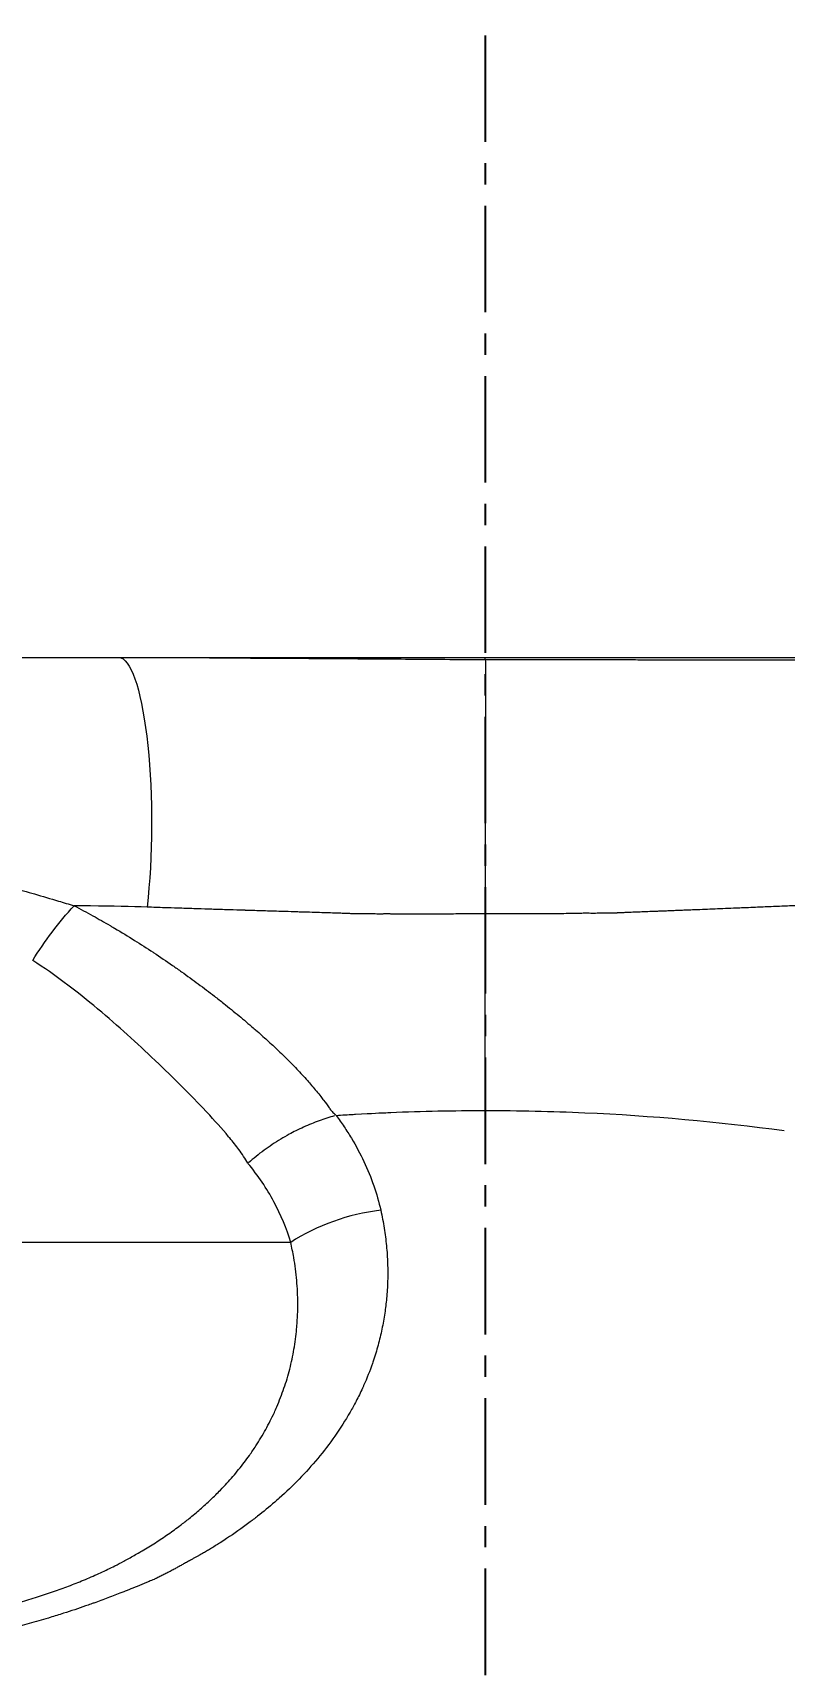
# Model space of a CAD drawing. Header units: millimetres. Extents: x -2122 to 22797, y 3569 to 89276.
# Drawn here: x -634.4 to -590.3, y 88247.2 to 88343.2 of the extents above; entities that cross this region are included whole.
import ezdxf

# ---------------------------------------------------------------- set-up
doc = ezdxf.new("R2010")
doc.units = ezdxf.units.MM
doc.header["$LTSCALE"] = 20
doc.linetypes.add('CENTER', pattern=[2, 1.25, -0.25, 0.25, -0.25])
doc.layers.add('IA-DIBUJO', color=3, linetype='Continuous', lineweight=30)
doc.layers.add('IA-DIM', color=7, linetype='Continuous')
doc.layers.add('IA-EJES', color=4, linetype='CENTER')
doc.styles.add('ING-AMB', font='romans.shx', dxfattribs={"width": 0.75, "oblique": 15})
doc.dimstyles.new('ING-AMB 20', dxfattribs={"dimscale": 20, "dimtxt": 3, "dimasz": 2.5, "dimexe": 1, "dimexo": 1, "dimgap": 1, "dimtad": 1, "dimdec": 0, "dimzin": 0, "dimdsep": 46, "dimtxsty": 'ING-AMB', "dimcen": 0.1, "dimclrd": 7, "dimclre": 7, "dimclrt": 2, "dimadec": 0, "dimazin": 0, "dimtfac": 1, "dimtdec": 0, "dimtmove": 0, "dimatfit": 0, "dimfxl": 1.25, "dimtolj": 1, "dimtzin": 0, "dimarcsym": 1})

# ---------------------------------------------------------------- blocks, each defined once
blk = doc.blocks.new('*D17')
at = {"layer": 'Defpoints', "color": 0, "transparency": 16777216}
for p in [(-947.856, 88936.893), (-607.856, 88704.583), (-947.856, 88101.683)]:
    blk.add_point(p, dxfattribs=at)
at = {"layer": 'IA-DIM', "color": 7, "lineweight": -2, "transparency": 16777216}
for p, q in [((-947.856, 88121.683), (-947.856, 88956.893)), ((-607.856, 88724.583), (-607.856, 88956.893)), ((-657.856, 88936.893), (-897.856, 88936.893))]:
    blk.add_line(p, q, dxfattribs=at)
at = {"layer": 'IA-DIM', "color": 7, "transparency": 16777216}
for points in [[(-897.856, 88945.226), (-897.856, 88928.56), (-947.856, 88936.893)], [(-657.856, 88945.226), (-657.856, 88928.56), (-607.856, 88936.893)]]:
    blk.add_solid(points, dxfattribs=at)
at = {"layer": 'IA-DIM', "color": 2, "transparency": 16777216, "insert": (-777.856, 88986.893), "char_height": 60, "attachment_point": 5, "style": 'ING-AMB'}
blk.add_mtext('\\A1;340', dxfattribs=at)
blk = doc.blocks.new('*D20')
at = {"layer": 'Defpoints', "color": 0, "transparency": 16777216}
for p in [(464.144, 88936.893), (-607.856, 88703.059), (464.144, 88014.583)]:
    blk.add_point(p, dxfattribs=at)
at = {"layer": 'IA-DIM', "color": 7, "lineweight": -2, "transparency": 16777216}
for p, q in [((-607.856, 88723.059), (-607.856, 88956.893)), ((464.144, 88034.583), (464.144, 88956.893)), ((-557.856, 88936.893), (414.144, 88936.893))]:
    blk.add_line(p, q, dxfattribs=at)
at = {"layer": 'IA-DIM', "color": 7, "transparency": 16777216}
for points in [[(-557.856, 88945.226), (-557.856, 88928.56), (-607.856, 88936.893)], [(414.144, 88945.226), (414.144, 88928.56), (464.144, 88936.893)]]:
    blk.add_solid(points, dxfattribs=at)
at = {"layer": 'IA-DIM', "color": 2, "transparency": 16777216, "insert": (-71.856, 88986.893), "char_height": 60, "attachment_point": 5, "style": 'ING-AMB'}
blk.add_mtext('\\A1;1072', dxfattribs=at)
blk = doc.blocks.new('*D28')
at = {"layer": 'Defpoints', "color": 0, "transparency": 16777216}
for p in [(2200.203, 89055.28), (-947.856, 88101.683), (2200.203, 88063.32)]:
    blk.add_point(p, dxfattribs=at)
at = {"layer": 'IA-DIM', "color": 7, "lineweight": -2, "transparency": 16777216}
for p, q in [((-947.856, 88121.683), (-947.856, 89075.28)), ((2200.203, 88083.32), (2200.203, 89075.28)), ((-897.856, 89055.28), (2150.203, 89055.28))]:
    blk.add_line(p, q, dxfattribs=at)
at = {"layer": 'IA-DIM', "color": 7, "transparency": 16777216}
for points in [[(-897.856, 89063.613), (-897.856, 89046.946), (-947.856, 89055.28)], [(2150.203, 89063.613), (2150.203, 89046.946), (2200.203, 89055.28)]]:
    blk.add_solid(points, dxfattribs=at)
at = {"layer": 'IA-DIM', "color": 2, "transparency": 16777216, "insert": (626.174, 89105.28), "char_height": 60, "attachment_point": 5, "style": 'ING-AMB'}
blk.add_mtext('\\A1;3148', dxfattribs=at)

msp = doc.modelspace()

# ---------------------------------------------------------------- linework, layer by layer
at = {"layer": 'IA-DIBUJO', "color": 3, "linetype": 'Continuous', "lineweight": 0, "extrusion": (2.06626e-48, 1, -1.83697e-16)}
for p, q in [((-483.388, 88306.523), (-737.597, 88306.523)), ((-607.856, 88306.416), (-607.856, 88306.523)), ((-619.28, 88272.206), (-643.022, 88272.206))]:
    msp.add_line(p, q, dxfattribs=at)
at = {"layer": 'IA-DIBUJO', "color": 3, "linetype": 'Continuous', "lineweight": 0, "extrusion": (1.11704e-32, -1.83697e-16, -1)}
msp.add_ellipse((-629.416, 88296.671), major_axis=(0.034, 9.877), ratio=0.199209, start_param=0.070921, end_param=2.076026, dxfattribs=at)
at = {"layer": 'IA-DIBUJO', "color": 3, "linetype": 'Continuous', "lineweight": 0, "extrusion": (1.2326e-31, -1.83697e-16, -1)}
msp.add_ellipse((-629.915, 88287.301), major_axis=(5.728, 8.046), ratio=0.462322, start_param=-1.716181, end_param=-1.305286, dxfattribs=at)
at = {"layer": 'IA-DIBUJO', "color": 3, "linetype": 'Continuous', "lineweight": 0, "extrusion": (5.00742e-33, -1.83697e-16, -1)}
msp.add_ellipse((-605.826, 88272.622), major_axis=(31.031, -0.507), ratio=0.235626, start_param=-1.640109, end_param=-1.451514, dxfattribs=at)
at = {"layer": 'IA-DIBUJO', "color": 3, "linetype": 'Continuous', "lineweight": 0, "extrusion": (1.12482e-32, -1.83697e-16, -1)}
msp.add_ellipse((-607.856, 88185.289), major_axis=(111.61, 0), ratio=0.848157, start_param=-1.518436, end_param=-1.412833, dxfattribs=at)
at = {"layer": 'IA-DIBUJO', "color": 3, "linetype": 'Continuous', "lineweight": 0}
msp.add_ellipse((-613.487, 88266.395), major_axis=(-9.693, -1.898), ratio=0.778368, start_param=-1.670538, end_param=-1.089987, dxfattribs=at)
for points, knots in [([(-624.039, 88306.523), (-623.884, 88306.522), (-623.729, 88306.522), (-623.574, 88306.521), (-623.521, 88306.521), (-623.468, 88306.52), (-623.415, 88306.52), (-623.238, 88306.519), (-623.061, 88306.518), (-622.885, 88306.517), (-622.729, 88306.517), (-622.573, 88306.516), (-622.417, 88306.515), (-622.271, 88306.514), (-622.125, 88306.513), (-621.979, 88306.513), (-621.832, 88306.512), (-621.685, 88306.511), (-621.538, 88306.51), (-621.403, 88306.51), (-621.269, 88306.509), (-621.134, 88306.508), (-621.058, 88306.508), (-620.981, 88306.507), (-620.905, 88306.507), (-620.876, 88306.507), (-620.848, 88306.507), (-620.819, 88306.506), (-620.803, 88306.506), (-620.787, 88306.506), (-620.77, 88306.506), (-620.764, 88306.506), (-620.757, 88306.506), (-620.751, 88306.506), (-620.648, 88306.506), (-620.542, 88306.505), (-620.432, 88306.504), (-620.35, 88306.504), (-620.267, 88306.503), (-620.18, 88306.503), (-620.131, 88306.503), (-620.085, 88306.502), (-620.041, 88306.502), (-619.998, 88306.502), (-619.958, 88306.502), (-619.92, 88306.501), (-619.882, 88306.501), (-619.846, 88306.501), (-619.811, 88306.501), (-619.777, 88306.501), (-619.744, 88306.5), (-619.71, 88306.5), (-619.678, 88306.5), (-619.645, 88306.5), (-619.612, 88306.5), (-619.579, 88306.499), (-619.546, 88306.499), (-619.511, 88306.499), (-619.504, 88306.499), (-619.497, 88306.499), (-619.49, 88306.499), (-619.463, 88306.499), (-619.436, 88306.499), (-619.408, 88306.498), (-619.399, 88306.498), (-619.39, 88306.498), (-619.381, 88306.498), (-619.372, 88306.498), (-619.364, 88306.498), (-619.356, 88306.498), (-619.179, 88306.497), (-619.003, 88306.496), (-618.827, 88306.495), (-618.646, 88306.494), (-618.465, 88306.493), (-618.285, 88306.492), (-618.199, 88306.491), (-618.113, 88306.491), (-618.026, 88306.49), (-618.019, 88306.49), (-618.008, 88306.49), (-618.005, 88306.49), (-617.882, 88306.489), (-617.743, 88306.488), (-617.588, 88306.487), (-617.559, 88306.487), (-617.529, 88306.487), (-617.499, 88306.487), (-617.365, 88306.486), (-617.22, 88306.485), (-617.065, 88306.484), (-616.92, 88306.483), (-616.765, 88306.482), (-616.601, 88306.481), (-616.463, 88306.48), (-616.319, 88306.479), (-616.168, 88306.477), (-616.06, 88306.477), (-615.949, 88306.476), (-615.835, 88306.475), (-615.727, 88306.474), (-615.616, 88306.473), (-615.501, 88306.473), (-615.29, 88306.471), (-615.067, 88306.469), (-614.835, 88306.468), (-614.699, 88306.467), (-614.56, 88306.466), (-614.417, 88306.465), (-613.849, 88306.46), (-613.224, 88306.456), (-612.545, 88306.451), (-612.421, 88306.45), (-612.296, 88306.449), (-612.17, 88306.448), (-611.479, 88306.443), (-610.735, 88306.437), (-609.938, 88306.431), (-609.28, 88306.426), (-608.586, 88306.421), (-607.856, 88306.416)], [0.2294918, 0.2294918, 0.2294918, 0.2294918, 0.25, 0.25, 0.25, 0.2570159, 0.2570159, 0.2570159, 0.2804555, 0.2804555, 0.2804555, 0.3012825, 0.3012825, 0.3012825, 0.3207962, 0.3207962, 0.3207962, 0.3404688, 0.3404688, 0.3404688, 0.3584821, 0.3584821, 0.3584821, 0.3687332, 0.3687332, 0.3687332, 0.3725774, 0.3725774, 0.3725774, 0.3747707, 0.3747707, 0.3747707, 0.3756534, 0.3756534, 0.3756534, 0.3893874, 0.3893874, 0.3893874, 0.3994867, 0.3994867, 0.3994867, 0.4052363, 0.4052363, 0.4052363, 0.4108052, 0.4108052, 0.4108052, 0.4162079, 0.4162079, 0.4162079, 0.4214066, 0.4214066, 0.4214066, 0.4264938, 0.4264938, 0.4264938, 0.4314374, 0.4314374, 0.4314374, 0.4324158, 0.4324158, 0.4324158, 0.4361835, 0.4361835, 0.4361835, 0.4374246, 0.4374246, 0.4374246, 0.4385631, 0.4385631, 0.4385631, 0.462557, 0.462557, 0.462557, 0.4872107, 0.4872107, 0.4872107, 0.4990234, 0.4990234, 0.4990234, 0.5, 0.5, 0.5, 0.5443911, 0.5443911, 0.5443911, 0.5527836, 0.5527836, 0.5527836, 0.5896846, 0.5896846, 0.5896846, 0.6241233, 0.6241233, 0.6241233, 0.6529509, 0.6529509, 0.6529509, 0.6735119, 0.6735119, 0.6735119, 0.692926, 0.692926, 0.692926, 0.7289697, 0.7289697, 0.7289697, 0.75, 0.75, 0.75, 0.8338191, 0.8338191, 0.8338191, 0.8490058, 0.8490058, 0.8490058, 0.9317036, 0.9317036, 0.9317036, 1, 1, 1, 1]), ([(-607.856, 88291.499), (-607.852, 88292.475), (-607.847, 88293.544), (-607.839, 88295.866), (-607.834, 88297.107), (-607.826, 88299.573), (-607.823, 88300.773), (-607.818, 88302.913), (-607.816, 88303.837), (-607.816, 88305.177), (-607.817, 88305.645), (-607.824, 88306.347), (-607.831, 88306.403), (-607.856, 88306.416)], [-0.4116502, -0.4116502, -0.4116502, -0.4116502, -0.347016, -0.347016, -0.2770494, -0.2770494, -0.2043742, -0.2043742, -0.132574, -0.132574, -0.0733706, -0.0733706, 0, 0, 0, 0]), ([(-607.855, 88306.416), (-606.949, 88306.415), (-606.1, 88306.415), (-604.607, 88306.415), (-603.951, 88306.415), (-602.659, 88306.415), (-602.031, 88306.414), (-601.188, 88306.414), (-600.93, 88306.414), (-600.639, 88306.414), (-600.594, 88306.414), (-600.306, 88306.414), (-600.073, 88306.414), (-599.722, 88306.414), (-599.596, 88306.414), (-599.365, 88306.414), (-599.259, 88306.414), (-598.979, 88306.413), (-598.813, 88306.413), (-598.49, 88306.413), (-598.335, 88306.413), (-598.158, 88306.413), (-598.126, 88306.413), (-597.974, 88306.413), (-597.864, 88306.413), (-597.617, 88306.413), (-597.49, 88306.412), (-597.328, 88306.412), (-597.279, 88306.412), (-597.234, 88306.412), (-597.235, 88306.412), (-597.231, 88306.412), (-597.176, 88306.412), (-597.121, 88306.412), (-596.949, 88306.412), (-596.833, 88306.412), (-596.635, 88306.411), (-596.542, 88306.411), (-596.398, 88306.411), (-596.354, 88306.411), (-596.131, 88306.411), (-595.958, 88306.41), (-595.618, 88306.41), (-595.451, 88306.41), (-595.116, 88306.409), (-594.949, 88306.409), (-594.715, 88306.408), (-594.646, 88306.408), (-594.323, 88306.408), (-594.075, 88306.407), (-593.565, 88306.406), (-593.305, 88306.405), (-592.774, 88306.404), (-592.504, 88306.404), (-591.959, 88306.402), (-591.684, 88306.402), (-591.008, 88306.4), (-590.61, 88306.399), (-589.796, 88306.397), (-589.382, 88306.395), (-588.575, 88306.393), (-588.184, 88306.392), (-587.422, 88306.389), (-587.052, 88306.388), (-586.335, 88306.385), (-585.989, 88306.384), (-585.53, 88306.382), (-585.424, 88306.382), (-585.317, 88306.381)], [0.0000065, 0.0000065, 0.0000065, 0.0000065, 0.0752459, 0.0752459, 0.1415048, 0.1415048, 0.2152293, 0.2152293, 0.25, 0.25, 0.2563294, 0.2563294, 0.2914963, 0.2914963, 0.3123779, 0.3123779, 0.3310929, 0.3310929, 0.3633843, 0.3633843, 0.3979069, 0.3979069, 0.4059448, 0.4059448, 0.4358627, 0.4358627, 0.4786494, 0.4786494, 0.4995117, 0.4995117, 0.5, 0.5, 0.5, 0.5071176, 0.5071176, 0.5222115, 0.5222115, 0.5330353, 0.5330353, 0.5375023, 0.5375023, 0.5552189, 0.5552189, 0.5734253, 0.5734253, 0.5924755, 0.5924755, 0.6005287, 0.6005287, 0.6303364, 0.6303364, 0.662775, 0.662775, 0.6974786, 0.6974786, 0.7335705, 0.7335705, 0.7867684, 0.7867684, 0.8423888, 0.8423888, 0.8944973, 0.8944973, 0.9427831, 0.9427831, 0.9867893, 0.9867893, 1, 1, 1, 1]), ([(-639.404, 88293.939), (-639.148, 88293.889), (-638.893, 88293.836), (-638.374, 88293.723), (-638.11, 88293.662), (-637.719, 88293.569), (-637.59, 88293.538), (-637.142, 88293.428), (-636.822, 88293.346), (-636.225, 88293.189), (-635.946, 88293.114), (-635.645, 88293.031), (-635.621, 88293.025), (-635.172, 88292.901), (-634.748, 88292.781), (-633.855, 88292.523), (-633.386, 88292.384), (-632.612, 88292.153), (-632.306, 88292.06), (-632.001, 88291.968)], [0, 0, 0, 0, 0.000420679, 0.000420679, 0.000858073, 0.000858073, 0.001072065, 0.001072065, 0.001605395, 0.001605395, 0.002072912, 0.002072912, 0.002112633, 0.002112633, 0.002829051, 0.002829051, 0.003624193, 0.003624193, 0.004145825, 0.004145825, 0.004145825, 0.004145825]), ([(-587.059, 88292.088), (-587.464, 88292.069), (-587.864, 88292.051), (-588.633, 88292.016), (-589.002, 88292), (-589.649, 88291.971), (-589.929, 88291.959), (-590.535, 88291.933), (-590.86, 88291.919), (-591.494, 88291.892), (-591.803, 88291.879), (-592.307, 88291.858), (-592.505, 88291.85), (-592.841, 88291.836), (-592.98, 88291.83), (-593.332, 88291.816), (-593.542, 88291.807), (-593.957, 88291.79), (-594.161, 88291.782), (-594.565, 88291.765), (-594.764, 88291.757), (-595.158, 88291.741), (-595.353, 88291.733), (-595.578, 88291.724), (-595.612, 88291.723), (-595.662, 88291.721), (-595.678, 88291.72), (-595.809, 88291.715), (-595.922, 88291.711), (-596.145, 88291.702), (-596.255, 88291.697), (-596.472, 88291.689), (-596.58, 88291.685), (-596.735, 88291.679), (-596.784, 88291.677), (-596.902, 88291.672), (-596.969, 88291.669), (-597.097, 88291.664), (-597.158, 88291.662), (-597.227, 88291.659), (-597.233, 88291.659), (-597.278, 88291.657), (-597.315, 88291.656), (-597.354, 88291.654), (-597.357, 88291.654), (-597.389, 88291.653), (-597.418, 88291.652), (-597.475, 88291.65), (-597.503, 88291.649), (-597.556, 88291.646), (-597.582, 88291.645), (-597.61, 88291.644), (-597.611, 88291.644), (-597.613, 88291.644), (-597.613, 88291.644), (-597.655, 88291.643), (-597.696, 88291.641), (-597.758, 88291.639), (-597.788, 88291.638), (-597.819, 88291.636), (-597.839, 88291.636), (-597.845, 88291.635), (-597.882, 88291.634), (-597.905, 88291.633), (-598.103, 88291.626), (-598.271, 88291.619), (-598.473, 88291.611), (-598.513, 88291.61), (-598.691, 88291.603), (-598.825, 88291.598), (-599.007, 88291.59), (-599.059, 88291.588), (-599.227, 88291.582), (-599.34, 88291.577), (-599.502, 88291.57), (-599.555, 88291.568), (-599.627, 88291.565), (-599.646, 88291.564), (-599.697, 88291.562), (-599.729, 88291.561), (-599.801, 88291.558), (-599.84, 88291.556), (-599.886, 88291.553), (-599.893, 88291.553), (-599.932, 88291.551), (-599.963, 88291.549), (-600.012, 88291.547), (-600.031, 88291.546), (-600.066, 88291.544), (-600.082, 88291.544), (-600.099, 88291.543), (-600.101, 88291.543), (-600.127, 88291.542), (-600.151, 88291.541), (-600.203, 88291.539), (-600.23, 88291.538), (-600.286, 88291.537), (-600.315, 88291.536), (-600.446, 88291.535), (-600.553, 88291.533), (-600.788, 88291.53), (-600.916, 88291.529), (-601.097, 88291.527), (-601.149, 88291.526), (-601.26, 88291.525), (-601.315, 88291.524), (-601.468, 88291.522), (-601.613, 88291.523), (-601.798, 88291.524), (-601.842, 88291.524), (-601.971, 88291.524), (-602.048, 88291.524), (-602.163, 88291.523), (-602.2, 88291.522), (-602.286, 88291.518), (-602.346, 88291.515), (-602.494, 88291.511), (-602.574, 88291.509), (-603.05, 88291.504), (-603.436, 88291.501), (-604.297, 88291.495), (-604.774, 88291.493), (-605.738, 88291.491), (-606.223, 88291.491), (-607.091, 88291.493), (-607.47, 88291.495), (-607.856, 88291.496)], [0, 0, 0, 0, 0.0467424, 0.0467424, 0.0909013, 0.0909013, 0.125, 0.125, 0.165572, 0.165572, 0.2052031, 0.2052031, 0.2312754, 0.2312754, 0.25, 0.25, 0.2790007, 0.2790007, 0.308106, 0.308106, 0.3373935, 0.3373935, 0.3671296, 0.3671296, 0.3723934, 0.3723934, 0.375, 0.375, 0.3930462, 0.3930462, 0.4110426, 0.4110426, 0.42912, 0.42912, 0.4375, 0.4375, 0.4495558, 0.4495558, 0.4604569, 0.4604569, 0.4616115, 0.4616115, 0.4682804, 0.4682804, 0.46875, 0.46875, 0.4741076, 0.4741076, 0.4792199, 0.4792199, 0.4840701, 0.4840701, 0.4843322, 0.4843322, 0.484375, 0.484375, 0.4921875, 0.4921875, 0.4960938, 0.4980469, 0.4980469, 0.5, 0.5, 0.5031047, 0.5031047, 0.5270358, 0.5270358, 0.532975, 0.532975, 0.5538608, 0.5538608, 0.5625, 0.5625, 0.5820171, 0.5820171, 0.5917756, 0.5917756, 0.5954098, 0.5954098, 0.6015342, 0.6015342, 0.6093608, 0.6093608, 0.610814, 0.610814, 0.6171875, 0.6171875, 0.6210938, 0.6210938, 0.6244198, 0.6244198, 0.625, 0.625, 0.6303756, 0.6303756, 0.6356715, 0.6356715, 0.6406011, 0.6406011, 0.65625, 0.65625, 0.6728495, 0.6728495, 0.6796875, 0.6796875, 0.6875, 0.6875, 0.6993572, 0.6993572, 0.703125, 0.703125, 0.7109375, 0.7109375, 0.71875, 0.71875, 0.734375, 0.734375, 0.75, 0.75, 0.8097881, 0.8097881, 0.8803681, 0.8803681, 0.9486865, 0.9486865, 0.9999983, 0.9999983, 0.9999983, 0.9999983]), ([(-632.001, 88291.968), (-631.626, 88291.776), (-631.258, 88291.579), (-630.896, 88291.379), (-630.555, 88291.191), (-630.219, 88290.999), (-629.887, 88290.806), (-629.866, 88290.794), (-629.846, 88290.782), (-629.825, 88290.77), (-629.755, 88290.729), (-629.685, 88290.688), (-629.616, 88290.647), (-629.22, 88290.415), (-628.83, 88290.178), (-628.446, 88289.938), (-628.08, 88289.708), (-627.718, 88289.476), (-627.361, 88289.241), (-627.347, 88289.232), (-627.334, 88289.222), (-627.32, 88289.213), (-626.946, 88288.967), (-626.578, 88288.717), (-626.215, 88288.465), (-626.036, 88288.34), (-625.859, 88288.215), (-625.682, 88288.09), (-625.352, 88287.855), (-625.026, 88287.619), (-624.705, 88287.381), (-624.384, 88287.143), (-624.067, 88286.903), (-623.755, 88286.662), (-623.573, 88286.521), (-623.393, 88286.38), (-623.214, 88286.238), (-622.909, 88285.996), (-622.608, 88285.752), (-622.312, 88285.507), (-622.029, 88285.273), (-621.751, 88285.037), (-621.477, 88284.8), (-621.438, 88284.767), (-621.4, 88284.734), (-621.361, 88284.7), (-621.35, 88284.69), (-621.339, 88284.681), (-621.328, 88284.671), (-621.101, 88284.474), (-620.878, 88284.275), (-620.658, 88284.075), (-620.439, 88283.876), (-620.223, 88283.676), (-620.012, 88283.475), (-619.884, 88283.353), (-619.757, 88283.231), (-619.632, 88283.109), (-619.616, 88283.093), (-619.6, 88283.077), (-619.584, 88283.061), (-619.355, 88282.835), (-619.131, 88282.608), (-618.914, 88282.38), (-618.703, 88282.158), (-618.497, 88281.935), (-618.298, 88281.71), (-618.214, 88281.614), (-618.13, 88281.518), (-618.048, 88281.422), (-618.044, 88281.417), (-618.039, 88281.411), (-618.034, 88281.406), (-617.853, 88281.194), (-617.678, 88280.98), (-617.508, 88280.764), (-617.453, 88280.693), (-617.399, 88280.623), (-617.345, 88280.552), (-617.236, 88280.408), (-617.129, 88280.263), (-617.024, 88280.116), (-617.017, 88280.106), (-617.01, 88280.096), (-617.003, 88280.087), (-616.982, 88280.057), (-616.961, 88280.027), (-616.939, 88279.997), (-616.911, 88279.96), (-616.882, 88279.923), (-616.849, 88279.886), (-616.82, 88279.853), (-616.787, 88279.82), (-616.751, 88279.787), (-616.716, 88279.755), (-616.678, 88279.723), (-616.634, 88279.692)], [0, 0, 0, 0, 0.00068897, 0.00068897, 0.00068897, 0.00133773, 0.00133773, 0.00133773, 0.00137794, 0.00137794, 0.00137794, 0.00151424, 0.00151424, 0.00151424, 0.00228949, 0.00228949, 0.00228949, 0.00302847, 0.00302847, 0.00302847, 0.00305696, 0.00305696, 0.00305696, 0.00383179, 0.00383179, 0.00383179, 0.00421369, 0.00421369, 0.00421369, 0.00492762, 0.00492762, 0.00492762, 0.0056409, 0.0056409, 0.0056409, 0.00605694, 0.00605694, 0.00605694, 0.0067681, 0.0067681, 0.0067681, 0.00744773, 0.00744773, 0.00744773, 0.00754332, 0.00754332, 0.00754332, 0.00757118, 0.00757118, 0.00757118, 0.00813657, 0.00813657, 0.00813657, 0.00869958, 0.00869958, 0.00869958, 0.00904085, 0.00904085, 0.00904085, 0.00908542, 0.00908542, 0.00908542, 0.00971394, 0.00971394, 0.00971394, 0.01032569, 0.01032569, 0.01032569, 0.01058459, 0.01058459, 0.01058459, 0.01059965, 0.01059965, 0.01059965, 0.01117106, 0.01117106, 0.01117106, 0.01135677, 0.01135677, 0.01135677, 0.01173533, 0.01173533, 0.01173533, 0.01176077, 0.01176077, 0.01176077, 0.01183711, 0.01183711, 0.01183711, 0.01193218, 0.01193218, 0.01193218, 0.01201839, 0.01201839, 0.01201839, 0.01210252, 0.01210252, 0.01210252, 0.01210252]), ([(-627.711, 88291.885), (-628.626, 88291.914), (-629.732, 88291.941), (-631.038, 88291.958), (-631.347, 88291.962), (-631.668, 88291.965), (-631.999, 88291.968)], [0, 0, 0, 0, 0.0126066, 0.0126066, 0.0126066, 0.01559538, 0.01559538, 0.01559538, 0.01559538]), ([(-607.856, 88291.499), (-608.34, 88291.494), (-608.811, 88291.49), (-609.27, 88291.487), (-609.68, 88291.484), (-610.08, 88291.481), (-610.47, 88291.48), (-610.884, 88291.478), (-611.286, 88291.477), (-611.678, 88291.477), (-611.707, 88291.477), (-611.736, 88291.476), (-611.765, 88291.476), (-611.931, 88291.476), (-612.095, 88291.476), (-612.257, 88291.477), (-612.352, 88291.477), (-612.446, 88291.477), (-612.54, 88291.477), (-612.55, 88291.477), (-612.561, 88291.477), (-612.572, 88291.477), (-612.643, 88291.477), (-612.714, 88291.477), (-612.784, 88291.478), (-612.796, 88291.478), (-612.803, 88291.478), (-612.819, 88291.478), (-612.835, 88291.478), (-612.851, 88291.478), (-612.867, 88291.478), (-612.978, 88291.478), (-613.076, 88291.479), (-613.163, 88291.48), (-613.211, 88291.48), (-613.256, 88291.481), (-613.297, 88291.482), (-613.337, 88291.482), (-613.373, 88291.483), (-613.406, 88291.484), (-613.425, 88291.484), (-613.443, 88291.485), (-613.459, 88291.485), (-613.473, 88291.485), (-613.487, 88291.486), (-613.503, 88291.486), (-613.52, 88291.486), (-613.542, 88291.487), (-613.567, 88291.487), (-613.593, 88291.487), (-613.622, 88291.487), (-613.656, 88291.486), (-613.722, 88291.486), (-613.803, 88291.485), (-613.878, 88291.484), (-613.915, 88291.484), (-613.951, 88291.483), (-613.982, 88291.483), (-614.013, 88291.483), (-614.043, 88291.483), (-614.061, 88291.483), (-614.164, 88291.483), (-614.285, 88291.484), (-614.424, 88291.485), (-614.474, 88291.485), (-614.525, 88291.486), (-614.58, 88291.486), (-614.683, 88291.486), (-614.795, 88291.487), (-614.916, 88291.488), (-614.972, 88291.488), (-615.03, 88291.488), (-615.09, 88291.489), (-615.127, 88291.489), (-615.164, 88291.489), (-615.202, 88291.489), (-615.219, 88291.489), (-615.236, 88291.489), (-615.253, 88291.49), (-615.261, 88291.49), (-615.27, 88291.49), (-615.278, 88291.49), (-615.287, 88291.49), (-615.301, 88291.49), (-615.304, 88291.49), (-615.339, 88291.49), (-615.379, 88291.49), (-615.423, 88291.491), (-615.433, 88291.491), (-615.442, 88291.491), (-615.452, 88291.491), (-615.459, 88291.491), (-615.466, 88291.491), (-615.473, 88291.491), (-615.489, 88291.492), (-615.505, 88291.492), (-615.521, 88291.493), (-615.536, 88291.493), (-615.551, 88291.494), (-615.566, 88291.494), (-615.581, 88291.495), (-615.596, 88291.496), (-615.612, 88291.497), (-615.627, 88291.497), (-615.643, 88291.498), (-615.659, 88291.499), (-615.671, 88291.5), (-615.683, 88291.5), (-615.696, 88291.501), (-615.761, 88291.503), (-615.832, 88291.506), (-615.907, 88291.509), (-615.969, 88291.511), (-616.033, 88291.513), (-616.101, 88291.516), (-616.198, 88291.519), (-616.302, 88291.523), (-616.414, 88291.527), (-616.493, 88291.529), (-616.575, 88291.532), (-616.662, 88291.535), (-616.716, 88291.537), (-616.772, 88291.539), (-616.83, 88291.541), (-616.964, 88291.545), (-617.108, 88291.55), (-617.262, 88291.554), (-617.315, 88291.556), (-617.37, 88291.558), (-617.426, 88291.559), (-617.435, 88291.56), (-617.448, 88291.56), (-617.453, 88291.56), (-617.64, 88291.566), (-617.828, 88291.572), (-618.016, 88291.578), (-618.216, 88291.584), (-618.417, 88291.59), (-618.62, 88291.596), (-618.675, 88291.598), (-618.727, 88291.6), (-618.779, 88291.601), (-618.828, 88291.603), (-618.877, 88291.604), (-618.929, 88291.606), (-618.978, 88291.608), (-619.029, 88291.609), (-619.085, 88291.611), (-619.136, 88291.612), (-619.191, 88291.614), (-619.252, 88291.616), (-619.497, 88291.624), (-619.737, 88291.631), (-619.973, 88291.638), (-620.161, 88291.644), (-620.346, 88291.65), (-620.531, 88291.656), (-620.688, 88291.661), (-620.845, 88291.665), (-621.002, 88291.67), (-621.011, 88291.671), (-621.02, 88291.671), (-621.029, 88291.671), (-621.184, 88291.676), (-621.341, 88291.681), (-621.498, 88291.686), (-621.642, 88291.69), (-621.786, 88291.695), (-621.933, 88291.699), (-621.947, 88291.7), (-621.962, 88291.7), (-621.976, 88291.701), (-622.065, 88291.704), (-622.155, 88291.706), (-622.246, 88291.709), (-622.515, 88291.718), (-622.789, 88291.726), (-623.066, 88291.735), (-623.343, 88291.743), (-623.625, 88291.752), (-623.91, 88291.761), (-624.183, 88291.77), (-624.459, 88291.779), (-624.739, 88291.788), (-625.043, 88291.797), (-625.351, 88291.807), (-625.661, 88291.817), (-625.742, 88291.82), (-625.824, 88291.823), (-625.906, 88291.825), (-626.162, 88291.834), (-626.42, 88291.842), (-626.68, 88291.851), (-627.02, 88291.862), (-627.364, 88291.873), (-627.711, 88291.885)], [0.0000054, 0.0000054, 0.0000054, 0.0000054, 0.0660323, 0.0660323, 0.0660323, 0.125, 0.125, 0.125, 0.1875, 0.1875, 0.1875, 0.1921616, 0.1921616, 0.1921616, 0.21875, 0.21875, 0.21875, 0.234375, 0.234375, 0.234375, 0.2361581, 0.2361581, 0.2361581, 0.2480469, 0.2480469, 0.2480469, 0.25, 0.25, 0.25, 0.2520248, 0.2520248, 0.2520248, 0.266011, 0.266011, 0.266011, 0.2737577, 0.2737577, 0.2737577, 0.28125, 0.28125, 0.28125, 0.2855135, 0.2855135, 0.2855135, 0.2890625, 0.2890625, 0.2890625, 0.2929688, 0.2929688, 0.2929688, 0.296875, 0.296875, 0.296875, 0.3046875, 0.3046875, 0.3046875, 0.3085938, 0.3085938, 0.3085938, 0.3125, 0.3125, 0.3125, 0.3355629, 0.3355629, 0.3355629, 0.34375, 0.34375, 0.34375, 0.359375, 0.359375, 0.359375, 0.3666437, 0.3666437, 0.3666437, 0.3710938, 0.3710938, 0.3710938, 0.3730469, 0.3730469, 0.3730469, 0.3740234, 0.3740234, 0.3740234, 0.375, 0.375, 0.375, 0.3865173, 0.3865173, 0.3865173, 0.3890336, 0.3890336, 0.3890336, 0.3909275, 0.3909275, 0.3909275, 0.3952166, 0.3952166, 0.3952166, 0.3993758, 0.3993758, 0.3993758, 0.4034812, 0.4034812, 0.4034812, 0.4075259, 0.4075259, 0.4075259, 0.4105144, 0.4105144, 0.4105144, 0.425383, 0.425383, 0.425383, 0.4375, 0.4375, 0.4375, 0.4548507, 0.4548507, 0.4548507, 0.4670883, 0.4670883, 0.4670883, 0.4747515, 0.4747515, 0.4747515, 0.492728, 0.492728, 0.492728, 0.4990234, 0.4990234, 0.4990234, 0.5, 0.5, 0.5, 0.5378189, 0.5378189, 0.5378189, 0.5779125, 0.5779125, 0.5779125, 0.5889153, 0.5889153, 0.5889153, 0.5992478, 0.5992478, 0.5992478, 0.6088469, 0.6088469, 0.6088469, 0.6174633, 0.6174633, 0.6174633, 0.651993, 0.651993, 0.651993, 0.6793554, 0.6793554, 0.6793554, 0.7025697, 0.7025697, 0.7025697, 0.7038956, 0.7038956, 0.7038956, 0.7269478, 0.7269478, 0.7269478, 0.747944, 0.747944, 0.747944, 0.75, 0.75, 0.75, 0.7627634, 0.7627634, 0.7627634, 0.8006982, 0.8006982, 0.8006982, 0.8386478, 0.8386478, 0.8386478, 0.875, 0.875, 0.875, 0.9145369, 0.9145369, 0.9145369, 0.9249358, 0.9249358, 0.9249358, 0.957393, 0.957393, 0.957393, 1, 1, 1, 1]), ([(-621.789, 88276.85), (-621.949, 88277.128), (-622.128, 88277.394), (-622.318, 88277.652), (-622.49, 88277.885), (-622.672, 88278.112), (-622.859, 88278.337), (-622.88, 88278.362), (-622.901, 88278.387), (-622.922, 88278.412), (-623.325, 88278.893), (-623.754, 88279.369), (-624.2, 88279.846), (-624.218, 88279.865), (-624.236, 88279.884), (-624.253, 88279.903), (-624.707, 88280.386), (-625.181, 88280.871), (-625.667, 88281.356), (-626.172, 88281.861), (-626.691, 88282.367), (-627.226, 88282.875), (-627.232, 88282.881), (-627.238, 88282.887), (-627.245, 88282.893), (-628.3, 88283.896), (-629.411, 88284.91), (-630.597, 88285.904), (-630.605, 88285.911), (-630.613, 88285.917), (-630.621, 88285.924), (-631.206, 88286.414), (-631.81, 88286.899), (-632.437, 88287.371), (-632.456, 88287.385), (-632.475, 88287.399), (-632.493, 88287.413), (-633.112, 88287.878), (-633.752, 88288.331), (-634.426, 88288.754)], [0, 0, 0, 0, 0.00070037, 0.00070037, 0.00070037, 0.00133046, 0.00133046, 0.00133046, 0.00140074, 0.00140074, 0.00140074, 0.00274833, 0.00274833, 0.00274833, 0.00280148, 0.00280148, 0.00280148, 0.0041674, 0.0041674, 0.0041674, 0.00558615, 0.00558615, 0.00558615, 0.00560296, 0.00560296, 0.00560296, 0.00840444, 0.00840444, 0.00840444, 0.00842374, 0.00842374, 0.00842374, 0.00980518, 0.00980518, 0.00980518, 0.00984642, 0.00984642, 0.00984642, 0.01120587, 0.01120587, 0.01120587, 0.01120587]), ([(-616.703, 88279.633), (-616.852, 88279.592), (-617.003, 88279.547), (-617.155, 88279.499), (-617.306, 88279.451), (-617.458, 88279.399), (-617.611, 88279.344), (-617.762, 88279.289), (-617.914, 88279.231), (-618.066, 88279.169), (-618.217, 88279.107), (-618.369, 88279.042), (-618.52, 88278.974), (-618.671, 88278.906), (-618.821, 88278.834), (-618.97, 88278.76), (-619.102, 88278.694), (-619.233, 88278.625), (-619.363, 88278.555), (-619.533, 88278.462), (-619.701, 88278.366), (-619.867, 88278.266), (-620.038, 88278.162), (-620.207, 88278.055), (-620.372, 88277.945), (-620.533, 88277.838), (-620.69, 88277.727), (-620.844, 88277.615), (-621.004, 88277.497), (-621.16, 88277.377), (-621.312, 88277.254), (-621.464, 88277.131), (-621.611, 88277.007), (-621.754, 88276.88)], [0, 0, 0, 0, 0.086922, 0.086922, 0.086922, 0.172802, 0.172802, 0.172802, 0.257569, 0.257569, 0.257569, 0.341863, 0.341863, 0.341863, 0.425758, 0.425758, 0.425758, 0.5, 0.5, 0.5, 0.597268, 0.597268, 0.597268, 0.697951, 0.697951, 0.697951, 0.795889, 0.795889, 0.795889, 0.897944, 0.897944, 0.897944, 1, 1, 1, 1]), ([(-616.615, 88279.661), (-616.251, 88279.685), (-615.914, 88279.706), (-615.607, 88279.724), (-615.563, 88279.726), (-615.519, 88279.729), (-615.477, 88279.731), (-614.443, 88279.79), (-613.948, 88279.81), (-613.697, 88279.821)], [0.831818988, 0.831818988, 0.831818988, 0.831818988, 0.833142689, 0.833142689, 0.833142689, 0.833333333, 0.833333333, 0.833333333, 0.837927506, 0.837927506, 0.837927506, 0.837927506]), ([(-616.615, 88279.659), (-616.453, 88279.443), (-616.295, 88279.22), (-615.996, 88278.775), (-615.853, 88278.551), (-615.444, 88277.873), (-615.199, 88277.414), (-614.542, 88276.019), (-614.21, 88275.065), (-613.992, 88274.091)], [-0.00000006, -0.00000006, -0.00000006, -0.00000006, 0.000595908, 0.000595908, 0.001191875, 0.001191875, 0.00238381, 0.00238381, 0.00476768, 0.00476768, 0.00476768, 0.00476768]), ([(-613.697, 88279.821), (-613.492, 88279.831), (-611.601, 88279.911), (-609.706, 88279.951), (-607.856, 88279.951)], [0.8379275, 0.8379275, 0.8379275, 0.8379275, 0.8416667, 1, 1, 1, 1]), ([(-619.28, 88272.206), (-619.518, 88273.022), (-619.847, 88273.82), (-620.266, 88274.597), (-620.683, 88275.371), (-621.189, 88276.125), (-621.787, 88276.848)], [0, 0, 0, 0, 0.002106825, 0.002106825, 0.002106825, 0.004207791, 0.004207791, 0.004207791, 0.004207791]), ([(-613.992, 88274.091), (-613.913, 88273.742), (-613.846, 88273.393), (-613.735, 88272.698), (-613.691, 88272.352), (-613.624, 88271.661), (-613.601, 88271.316), (-613.578, 88270.629), (-613.578, 88270.285), (-613.598, 88269.6), (-613.62, 88269.257), (-613.679, 88268.629), (-613.713, 88268.342), (-613.802, 88267.741), (-613.858, 88267.426), (-613.989, 88266.797), (-614.065, 88266.485), (-614.234, 88265.862), (-614.329, 88265.552), (-614.449, 88265.196), (-614.465, 88265.148), (-614.634, 88264.665), (-614.805, 88264.233), (-615.018, 88263.754), (-615.041, 88263.703), (-615.182, 88263.395), (-615.308, 88263.138), (-615.553, 88262.665), (-615.671, 88262.448), (-616.066, 88261.761), (-616.362, 88261.295), (-616.997, 88260.391), (-617.333, 88259.952), (-618.035, 88259.112), (-618.398, 88258.71), (-619.153, 88257.934), (-619.543, 88257.56), (-620.043, 88257.114), (-620.13, 88257.038), (-620.542, 88256.68), (-620.878, 88256.403), (-621.39, 88256.003), (-621.557, 88255.875), (-622.15, 88255.433), (-622.588, 88255.124), (-623.156, 88254.748), (-623.27, 88254.673), (-623.562, 88254.486), (-623.742, 88254.372), (-623.966, 88254.235), (-624.007, 88254.21), (-624.123, 88254.14), (-624.198, 88254.095), (-624.318, 88254.026), (-624.359, 88254.002), (-624.444, 88253.953), (-624.487, 88253.929), (-624.575, 88253.879), (-624.62, 88253.854), (-624.712, 88253.802), (-624.76, 88253.775), (-624.857, 88253.721), (-624.907, 88253.693), (-625.011, 88253.636), (-625.066, 88253.606), (-625.153, 88253.558), (-625.186, 88253.539), (-625.298, 88253.477), (-625.378, 88253.433), (-625.528, 88253.35), (-625.598, 88253.311), (-625.735, 88253.236), (-625.802, 88253.199), (-625.935, 88253.127), (-626, 88253.091), (-626.103, 88253.036), (-626.141, 88253.016), (-626.259, 88252.952), (-626.341, 88252.909), (-626.504, 88252.823), (-626.585, 88252.78), (-626.744, 88252.698), (-626.82, 88252.659), (-626.976, 88252.579), (-627.055, 88252.539), (-627.143, 88252.495), (-627.153, 88252.489), (-627.164, 88252.484)], [0, 0, 0, 0, 0.00085251, 0.00085251, 0.00170236, 0.00170236, 0.00255038, 0.00255038, 0.00339841, 0.00339841, 0.00424835, 0.00424835, 0.00496213, 0.00496213, 0.00575154, 0.00575154, 0.00653777, 0.00653777, 0.00732252, 0.00732252, 0.00744319, 0.00744319, 0.00855278, 0.00855278, 0.00868372, 0.00868372, 0.0093531, 0.0093531, 0.00992425, 0.00992425, 0.01118259, 0.01118259, 0.01240532, 0.01240532, 0.0135571, 0.0135571, 0.01465739, 0.01465739, 0.01488638, 0.01488638, 0.0157277, 0.0157277, 0.01612691, 0.01612691, 0.01712065, 0.01712065, 0.01736745, 0.01736745, 0.01774629, 0.01774629, 0.0178324, 0.0178324, 0.01798771, 0.01798771, 0.01807198, 0.01807198, 0.01815835, 0.01815835, 0.01824719, 0.01824719, 0.01834095, 0.01834095, 0.0184382, 0.0184382, 0.01854286, 0.01854286, 0.01860798, 0.01860798, 0.01876304, 0.01876304, 0.01889938, 0.01889938, 0.01902974, 0.01902974, 0.01915589, 0.01915589, 0.01922824, 0.01922824, 0.01938331, 0.01938331, 0.01953838, 0.01953838, 0.01968216, 0.01968216, 0.01982919, 0.01982919, 0.01984851, 0.01984851, 0.01984851, 0.01984851]), ([(-655.958, 88249.714), (-655.682, 88249.673), (-655.402, 88249.635), (-654.833, 88249.566), (-654.543, 88249.534), (-653.951, 88249.476), (-653.649, 88249.45), (-653.25, 88249.42), (-653.157, 88249.414), (-652.789, 88249.388), (-652.51, 88249.372), (-651.944, 88249.343), (-651.658, 88249.33), (-651.076, 88249.31), (-650.781, 88249.302), (-650.298, 88249.293), (-650.113, 88249.291), (-649.602, 88249.286), (-649.276, 88249.286), (-648.616, 88249.29), (-648.282, 88249.295), (-647.607, 88249.311), (-647.267, 88249.321), (-646.806, 88249.339), (-646.689, 88249.344), (-646.242, 88249.364), (-645.908, 88249.382), (-645.236, 88249.422), (-644.897, 88249.446), (-644.217, 88249.499), (-643.877, 88249.528), (-643.347, 88249.578), (-643.16, 88249.597), (-642.641, 88249.652), (-642.309, 88249.69), (-641.649, 88249.772), (-641.321, 88249.816), (-640.673, 88249.909), (-640.354, 88249.958), (-639.732, 88250.059), (-639.43, 88250.112), (-638.895, 88250.21), (-638.661, 88250.255), (-638.19, 88250.349), (-637.953, 88250.399), (-637.521, 88250.493), (-637.326, 88250.536), (-636.799, 88250.659), (-636.468, 88250.74), (-635.808, 88250.911), (-635.479, 88251), (-634.813, 88251.191), (-634.477, 88251.293), (-633.828, 88251.499), (-633.515, 88251.603), (-632.904, 88251.815), (-632.608, 88251.923), (-632.021, 88252.146), (-631.73, 88252.261), (-631.406, 88252.395), (-631.368, 88252.411), (-631.028, 88252.554), (-630.732, 88252.684), (-630.156, 88252.949), (-629.875, 88253.084), (-629.426, 88253.312), (-629.253, 88253.403), (-628.984, 88253.546), (-628.888, 88253.599), (-628.573, 88253.772), (-628.357, 88253.894), (-628.099, 88254.044), (-628.053, 88254.07), (-627.738, 88254.256), (-627.476, 88254.418), (-626.964, 88254.746), (-626.714, 88254.913), (-626.223, 88255.254), (-625.984, 88255.428), (-625.579, 88255.734), (-625.411, 88255.865), (-625.021, 88256.178), (-624.802, 88256.361), (-624.378, 88256.731), (-624.172, 88256.918), (-623.776, 88257.294), (-623.584, 88257.483), (-623.271, 88257.806), (-623.146, 88257.939), (-622.783, 88258.337), (-622.554, 88258.603), (-622.114, 88259.147), (-621.903, 88259.425), (-621.574, 88259.889), (-621.449, 88260.072), (-621.121, 88260.577), (-620.927, 88260.9), (-620.563, 88261.558), (-620.394, 88261.893), (-620.19, 88262.336), (-620.143, 88262.442), (-619.94, 88262.911), (-619.798, 88263.276), (-619.544, 88264.019), (-619.431, 88264.396), (-619.236, 88265.159), (-619.154, 88265.545), (-619.018, 88266.328), (-618.966, 88266.726), (-618.923, 88267.184), (-618.918, 88267.243), (-618.877, 88267.745), (-618.86, 88268.19), (-618.864, 88269.083), (-618.884, 88269.53), (-618.964, 88270.424), (-619.022, 88270.87), (-619.152, 88271.614), (-619.211, 88271.909), (-619.28, 88272.206)], [0, 0, 0, 0, 0.00062223, 0.00062223, 0.0012506, 0.0012506, 0.00188835, 0.00188835, 0.0020816, 0.0020816, 0.00265194, 0.00265194, 0.00322559, 0.00322559, 0.00380488, 0.00380488, 0.00416319, 0.00416319, 0.00478456, 0.00478456, 0.00540861, 0.00540861, 0.00603331, 0.00603331, 0.00624479, 0.00624479, 0.00683992, 0.00683992, 0.00743223, 0.00743223, 0.0080128, 0.0080128, 0.00832638, 0.00832638, 0.00887589, 0.00887589, 0.00941196, 0.00941196, 0.00992762, 0.00992762, 0.01040798, 0.01040798, 0.01077502, 0.01077502, 0.01114421, 0.01114421, 0.01144877, 0.01144877, 0.01196917, 0.01196917, 0.01248957, 0.01248957, 0.01302645, 0.01302645, 0.01353037, 0.01353037, 0.01401395, 0.01401395, 0.01450486, 0.01450486, 0.01457117, 0.01457117, 0.01509342, 0.01509342, 0.01561197, 0.01561197, 0.01594378, 0.01594378, 0.01613236, 0.01613236, 0.01655995, 0.01655995, 0.01665276, 0.01665276, 0.01720211, 0.01720211, 0.01775722, 0.01775722, 0.01832023, 0.01832023, 0.01873436, 0.01873436, 0.01930074, 0.01930074, 0.01986428, 0.01986428, 0.02042562, 0.02042562, 0.02081595, 0.02081595, 0.02158851, 0.02158851, 0.02238148, 0.02238148, 0.02289755, 0.02289755, 0.02379056, 0.02379056, 0.02469737, 0.02469737, 0.02497914, 0.02497914, 0.0259483, 0.0259483, 0.02694381, 0.02694381, 0.02795534, 0.02795534, 0.02898965, 0.02898965, 0.02914234, 0.02914234, 0.03028779, 0.03028779, 0.03142963, 0.03142963, 0.03255994, 0.03255994, 0.03330553, 0.03330553, 0.03330553, 0.03330553]), ([(-627.164, 88252.484), (-627.182, 88252.476), (-627.207, 88252.466), (-627.253, 88252.447), (-627.278, 88252.437), (-627.401, 88252.386), (-627.498, 88252.346), (-627.785, 88252.226), (-627.974, 88252.148), (-628.331, 88252.001), (-628.498, 88251.933), (-628.689, 88251.855), (-628.712, 88251.846), (-628.8, 88251.811), (-628.866, 88251.784), (-629.022, 88251.722), (-629.111, 88251.686), (-629.469, 88251.546), (-629.738, 88251.442), (-630.28, 88251.238), (-630.553, 88251.137), (-630.893, 88251.016), (-630.958, 88250.993), (-631.121, 88250.935), (-631.219, 88250.901), (-631.744, 88250.718), (-632.176, 88250.575), (-632.872, 88250.353), (-633.135, 88250.272), (-633.434, 88250.182), (-633.47, 88250.171), (-633.882, 88250.048), (-634.258, 88249.94), (-634.998, 88249.735), (-635.363, 88249.638), (-635.76, 88249.537), (-635.791, 88249.529), (-636.161, 88249.435), (-636.5, 88249.352), (-637.192, 88249.189), (-637.544, 88249.11), (-638.036, 88249.003), (-638.175, 88248.973), (-638.678, 88248.867), (-639.041, 88248.794), (-639.677, 88248.671), (-639.952, 88248.619), (-640.952, 88248.438), (-641.671, 88248.319), (-642.666, 88248.169), (-642.947, 88248.128), (-643.688, 88248.024), (-644.148, 88247.964), (-644.937, 88247.868), (-645.269, 88247.829), (-646.296, 88247.716), (-646.983, 88247.648), (-647.726, 88247.584), (-647.794, 88247.579), (-648.158, 88247.548), (-648.451, 88247.525), (-649.374, 88247.457), (-649.995, 88247.418), (-651.116, 88247.36), (-651.619, 88247.338), (-652.283, 88247.316), (-652.449, 88247.311), (-653.091, 88247.293), (-653.561, 88247.285), (-654.055, 88247.281), (-654.085, 88247.281), (-654.765, 88247.276), (-655.398, 88247.281), (-656.085, 88247.298), (-656.154, 88247.3), (-656.954, 88247.322), (-657.666, 88247.356), (-658.752, 88247.434), (-659.14, 88247.468), (-659.521, 88247.507)], [-0.00000006, -0.00000006, -0.00000006, -0.00000006, 0.00003666, 0.00003666, 0.00007861, 0.00007861, 0.00024628, 0.00024628, 0.00057713, 0.00057713, 0.0008698, 0.0008698, 0.00090799, 0.00090799, 0.00102142, 0.00102142, 0.00117465, 0.00117465, 0.00162911, 0.00162911, 0.00208277, 0.00208277, 0.00218891, 0.00218891, 0.00234935, 0.00234935, 0.00304582, 0.00304582, 0.00346605, 0.00346605, 0.00352406, 0.00352406, 0.00412261, 0.00412261, 0.00469877, 0.00469877, 0.00474823, 0.00474823, 0.00528058, 0.00528058, 0.00583022, 0.00583022, 0.00604646, 0.00604646, 0.00661417, 0.00661417, 0.00704818, 0.00704818, 0.00819627, 0.00819627, 0.00864986, 0.00864986, 0.0093976, 0.0093976, 0.00994543, 0.00994543, 0.01111522, 0.01111522, 0.01123331, 0.01123331, 0.01174701, 0.01174701, 0.01285915, 0.01285915, 0.01378506, 0.01378506, 0.01409642, 0.01409642, 0.01499066, 0.01499066, 0.01505018, 0.01505018, 0.01630673, 0.01630673, 0.01644584, 0.01644584, 0.0179417, 0.0179417, 0.01879525, 0.01879525, 0.01879525, 0.01879525])]:
    msp.add_open_spline(points, degree=3, knots=knots, dxfattribs=at)
for points in [[(-607.856, 88279.951), (-607.856, 88283.272), (-607.856, 88286.593), (-607.856, 88291.496)], [(-595.961, 88279.412), (-595.96, 88279.416), (-595.96, 88279.42), (-595.96, 88279.423)], [(-619.455, 88278.504), (-619.455, 88278.508), (-619.456, 88278.511), (-619.456, 88278.515)]]:
    msp.add_open_spline(points, degree=3, dxfattribs=at)
at = {"layer": 'IA-EJES', "ltscale": 0.25}
msp.add_line((-607.856, 88703.059), (-607.856, 86925.365), dxfattribs=at)

# ---------------------------------------------------------------- dimensions: what is measured, and where the dimension line sits
at = {"layer": 'IA-DIM'}
for base, p1, p2, picture, middle in [((2200.203, 89055.28), (-947.856, 88101.683), (2200.203, 88063.32), '*D28', (626.174, 89105.28)), ((-947.856, 88936.893), (-607.856, 88704.583), (-947.856, 88101.683), '*D17', (-777.856, 88986.893)), ((464.144, 88936.893), (-607.856, 88703.059), (464.144, 88014.583), '*D20', (-71.856, 88986.893))]:
    dim = msp.add_linear_dim(base=base, p1=p1, p2=p2, dimstyle='ING-AMB 20', override={"dimpost": '\\X'}, dxfattribs=at)
    dim.commit()
    dim.dimension.update_dxf_attribs({"geometry": picture, "text_midpoint": middle})

doc.saveas('drawing.dxf')
